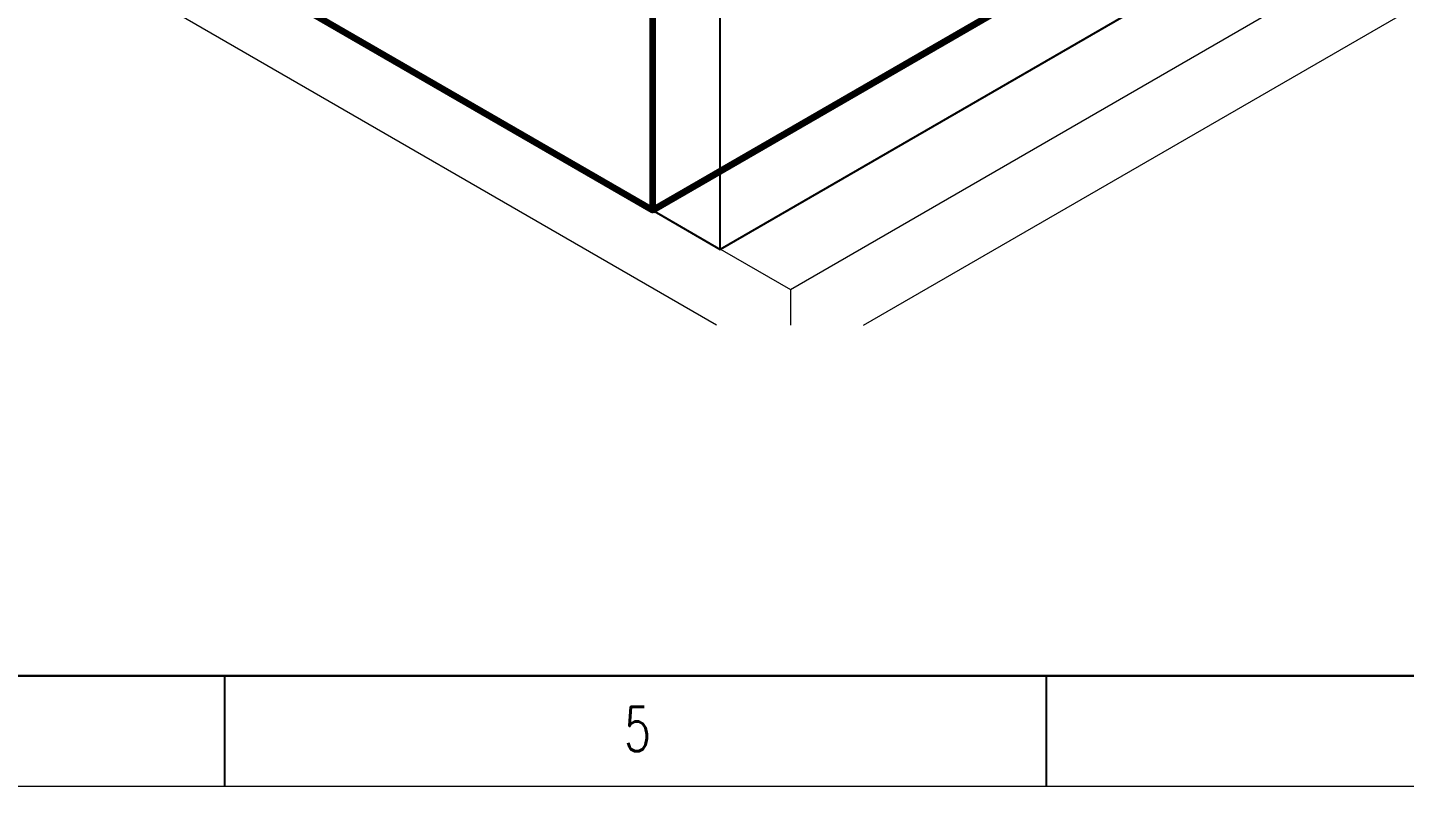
# Model space of a CAD drawing. Header units: inches. Extents: x -430764 to 256483, y 7374 to 217374.
# Drawn here: x 29275 to 60383, y 7374 to 24510 of the extents above; entities that cross this region are included whole.
import ezdxf

# ---------------------------------------------------------------- set-up
doc = ezdxf.new("R2010")
doc.units = ezdxf.units.IN
doc.header["$MEASUREMENT"] = 0
doc.layers.add('Background Stuff', color=252, linetype='Continuous', lineweight=5)
doc.layers.add('Layer 1', color=7, linetype='Continuous')
doc.styles.add('TEG BORDER', font='txt_qlt.shx', dxfattribs={"width": 0.7, "bigfont": 'hztxt.shx'})

# ---------------------------------------------------------------- blocks, each defined once
blk = doc.blocks.new('TEG BORDER A2')
at = {"linetype": 'Continuous'}
blk.add_line((5, 5), (489, 5), dxfattribs=at)
for p, q in [((148.5, 0), (148.5, 5)), ((185.625, 0), (185.625, 5))]:
    blk.add_line(p, q)
at = {"color": 5, "lineweight": 15}
blk.add_lwpolyline([(0, 420), (594, 420), (594, 0), (0, 0)], close=True, dxfattribs=at)
blk.add_lwpolyline([(5, 415), (589, 415), (589, 5), (5, 5)], close=True)
at = {"insert": (166.547, 1.593), "char_height": 2, "width": 2, "attachment_point": 7, "style": 'TEG BORDER'}
blk.add_mtext('5', dxfattribs=at)
blk = doc.blocks.new('block 3')
at = {"layer": 'Layer 1', "color": 42, "lineweight": 100, "true_color": 0xdca627}
for points in [[(339.85, -759.32), (339.85, -828.9), (878.96, -517.7), (878.96, -448.02), (838.76, -424.82)], [(339.85, -828.9), (299.64, -805.71), (838.76, -494.51)], [(339.85, -828.9), (339.85, -828.9)]]:
    blk.add_lwpolyline(points, dxfattribs=at)
at = {"layer": 'Layer 1', "color": 254, "lineweight": 25, "true_color": 0xdddcdb}
for points in [[(878.96, -448.02), (878.96, -448.02), (886.58, -452.35), (347.47, -763.65), (339.85, -759.32), (339.85, -828.9), (347.47, -833.33), (347.47, -763.65)], [(886.58, -522.03), (878.96, -517.7), (339.85, -828.9)], [(339.85, -828.9), (339.85, -828.9)], [(347.47, -833.33), (347.47, -833.33)]]:
    blk.add_lwpolyline(points, dxfattribs=at)
at = {"layer": 'Layer 1', "color": 9, "lineweight": 25}
blk.add_lwpolyline([(886.58, -452.35), (886.58, -522.03), (347.47, -833.33)], dxfattribs=at)
at = {"layer": 'Layer 1', "color": 9, "lineweight": 0}
for points in [[(347.06, -841.89), (284.59, -805.81), (823.71, -494.61)], [(284.59, -797.05), (355.41, -837.87), (894.52, -526.67)], [(363.66, -841.89), (894.52, -535.53)]]:
    blk.add_lwpolyline(points, dxfattribs=at)
at = {"layer": 'Layer 1', "lineweight": 0}
for points in [[(355.41, -837.87), (355.41, -841.89)], [(355.41, -837.87), (355.41, -837.87)]]:
    blk.add_lwpolyline(points, dxfattribs=at)
blk = doc.blocks.new('Isometric')
at = {"layer": 'Layer 1', "xscale": 200, "yscale": 200, "zscale": 200}
blk.add_blockref('block 3', (-56424, 145185), dxfattribs=at)

msp = doc.modelspace()

# ---------------------------------------------------------------- block references
at = {"xscale": 500, "yscale": 500, "zscale": 500}
msp.add_blockref('TEG BORDER A2', (-40517, 7373.87141), dxfattribs=at)
at = {"layer": 'Background Stuff'}
msp.add_blockref('Isometric', (31851.58203, 40980.31673), dxfattribs=at)

doc.saveas('drawing.dxf')
